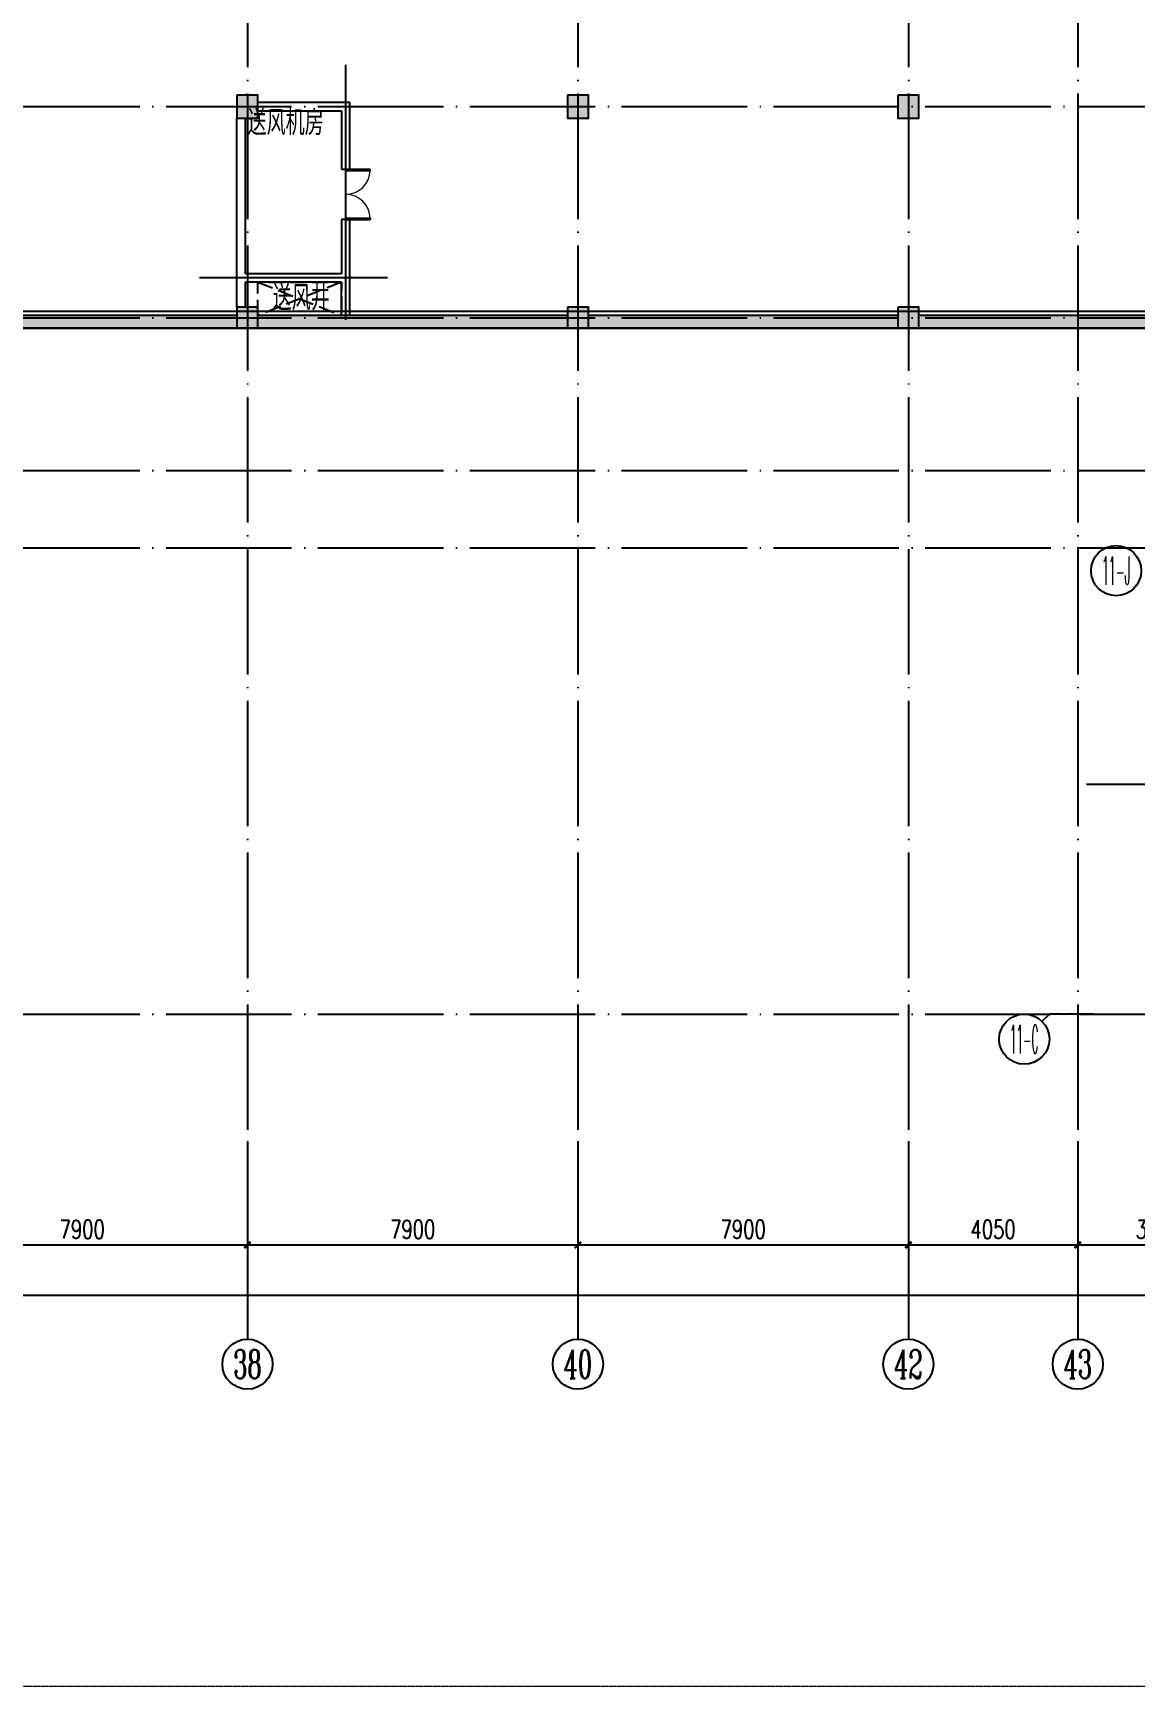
# Model space of a CAD drawing. Extents: x 290727 to 13733020, y 1731457 to 3643100.
# Drawn here: x 666288 to 692628, y 1739835 to 1779380 of the extents above; entities that cross this region are included whole.
import ezdxf
from ezdxf.enums import TextEntityAlignment as Align

# ---------------------------------------------------------------- set-up
doc = ezdxf.new("R2010")
doc.units = 0
doc.header["$LTSCALE"] = 10
for name, pattern in [('ACAD_ISO05W100', [33, 24, -3, 0, -3, 0, -3]), ('DASH', [0.35, 0.25, -0.1]), ('DOTE', [2.42, 2, -0.2, 0.02, -0.2])]:
    doc.linetypes.add(name, pattern=pattern)
doc.layers.get('0').update_dxf_attribs({"linetype": 'CONTINUOUS'})
for name, color, linetype in [('AXIS', 3, 'CONTINUOUS'), ('AXIS_TEXT', 7, 'CONTINUOUS'), ('COLUMN', 9, 'CONTINUOUS'), ('DOTE', 8, 'DOTE'), ('PUB_HATCH', 8, 'CONTINUOUS'), ('WALL', 255, 'CONTINUOUS'), ('WINDOW', 4, 'CONTINUOUS'), ('作业图', 4, 'CONTINUOUS'), ('文字', 4, 'CONTINUOUS'), ('防火分区示意线', 4, 'CONTINUOUS'), ('防火分区线', 7, 'CONTINUOUS'), ('风井', 211, 'CONTINUOUS')]:
    doc.layers.add(name, color=color, linetype=linetype)
doc.layers.add('DIM_MODI', color=6, linetype='CONTINUOUS', plot=False)
doc.layers.add('用地红线', color=1, linetype='CONTINUOUS', lineweight=13)
doc.layers.get('0').off()
doc.styles.add('_TCH_AXIS', font='COMPLEX', dxfattribs={"bigfont": 'GBCBIG'})
doc.styles.add('_TCH_DIM_T3', font='SIMPLEX', dxfattribs={"width": 0.705882, "bigfont": 'GBCBIG'})
doc.styles.add('COMPLEX', font='COMPLEX')
doc.styles.add('HNSJY', font='HNSJY-07', dxfattribs={"width": 0.8, "bigfont": 'HNSJY-HZ'})
doc.dimstyles.new('_TCH_ARCH&&150', dxfattribs={"dimtxt": 446.25, "dimasz": 150, "dimexe": 375, "dimexo": 450, "dimgap": 150, "dimtad": 1, "dimdec": 0, "dimzin": 0, "dimdsep": 46, "dimtxsty": '_TCH_DIM_T3', "dimblk": 'ARCHTICK', "dimcen": 0.09, "dimclrt": 7, "dimazin": 2, "dimtfac": 1, "dimtdec": 0, "dimtix": 1, "dimtmove": 2, "dimatfit": 3, "dimfxl": 1, "dimtolj": 1, "dimtzin": 0, "dimarcsym": 0})

# ---------------------------------------------------------------- blocks, each defined once
blk = doc.blocks.new('_AXISO')
blk.add_circle((0, 0), 0.5)
at = {"layer": 'AXIS_TEXT', "style": 'COMPLEX', "width": 1.041667}
blk.add_attdef('A', text='', height=0.56, dxfattribs=at).set_placement((-0.25, -0.28), (0.25, -0.28), align=Align.FIT)
blk = doc.blocks.new('_ArchTick')
at = {"color": 0, "linetype": 'ByBlock', "const_width": 0.4}
blk.add_lwpolyline([(-0.5, -0.5), (0.5, 0.5)], dxfattribs=at)
blk = doc.blocks.new('*D99')
at = {"layer": 'AXIS', "color": 0, "linetype": 'Continuous', "lineweight": -2, "transparency": 16777216}
for p, q in [((16384, 11750), (16384, 8146)), ((235384, 11750), (235384, 8146)), ((16384, 8521), (235384, 8521))]:
    blk.add_line(p, q, dxfattribs=at)
at = {"layer": 'AXIS', "color": 0, "linetype": 'Continuous', "lineweight": -2, "transparency": 16777216, "xscale": 150, "yscale": 150, "zscale": 150, "rotation": 180}
blk.add_blockref('_ArchTick', (16384, 8521), dxfattribs=at)
at = {"layer": 'AXIS', "color": 0, "linetype": 'Continuous', "lineweight": -2, "transparency": 16777216, "xscale": 150, "yscale": 150, "zscale": 150}
blk.add_blockref('_ArchTick', (235384, 8521), dxfattribs=at)
at = {"layer": 'AXIS', "color": 7, "linetype": 'Continuous', "transparency": 16777216, "insert": (125884, 8895), "char_height": 446.2, "attachment_point": 5, "style": '_TCH_DIM_T3'}
blk.add_mtext('\\A1;219000', dxfattribs=at)
blk = doc.blocks.new('*D122')
at = {"layer": 'AXIS', "color": 0, "linetype": 'Continuous', "lineweight": -2, "transparency": 16777216}
for p, q in [((178584, 11750), (178584, 9346)), ((186484, 11750), (186484, 9346)), ((178584, 9721), (186484, 9721))]:
    blk.add_line(p, q, dxfattribs=at)
at = {"layer": 'AXIS', "color": 0, "linetype": 'Continuous', "lineweight": -2, "transparency": 16777216, "xscale": 150, "yscale": 150, "zscale": 150, "rotation": 180}
blk.add_blockref('_ArchTick', (178584, 9721), dxfattribs=at)
at = {"layer": 'AXIS', "color": 0, "linetype": 'Continuous', "lineweight": -2, "transparency": 16777216, "xscale": 150, "yscale": 150, "zscale": 150}
blk.add_blockref('_ArchTick', (186484, 9721), dxfattribs=at)
at = {"layer": 'AXIS', "color": 7, "linetype": 'Continuous', "transparency": 16777216, "insert": (182534, 10095), "char_height": 446.2, "attachment_point": 5, "style": '_TCH_DIM_T3'}
blk.add_mtext('\\A1;7900', dxfattribs=at)
blk = doc.blocks.new('*D123')
at = {"layer": 'AXIS', "color": 0, "linetype": 'Continuous', "lineweight": -2, "transparency": 16777216}
for p, q in [((186484, 11750), (186484, 9346)), ((194384, 11750), (194384, 9346)), ((186484, 9721), (194384, 9721))]:
    blk.add_line(p, q, dxfattribs=at)
at = {"layer": 'AXIS', "color": 0, "linetype": 'Continuous', "lineweight": -2, "transparency": 16777216, "xscale": 150, "yscale": 150, "zscale": 150, "rotation": 180}
blk.add_blockref('_ArchTick', (186484, 9721), dxfattribs=at)
at = {"layer": 'AXIS', "color": 0, "linetype": 'Continuous', "lineweight": -2, "transparency": 16777216, "xscale": 150, "yscale": 150, "zscale": 150}
blk.add_blockref('_ArchTick', (194384, 9721), dxfattribs=at)
at = {"layer": 'AXIS', "color": 7, "linetype": 'Continuous', "transparency": 16777216, "insert": (190434, 10095), "char_height": 446.2, "attachment_point": 5, "style": '_TCH_DIM_T3'}
blk.add_mtext('\\A1;7900', dxfattribs=at)
blk = doc.blocks.new('*D124')
at = {"layer": 'AXIS', "color": 0, "linetype": 'Continuous', "lineweight": -2, "transparency": 16777216}
for p, q in [((194384, 11750), (194384, 9346)), ((202284, 11750), (202284, 9346)), ((194384, 9721), (202284, 9721))]:
    blk.add_line(p, q, dxfattribs=at)
at = {"layer": 'AXIS', "color": 0, "linetype": 'Continuous', "lineweight": -2, "transparency": 16777216, "xscale": 150, "yscale": 150, "zscale": 150, "rotation": 180}
blk.add_blockref('_ArchTick', (194384, 9721), dxfattribs=at)
at = {"layer": 'AXIS', "color": 0, "linetype": 'Continuous', "lineweight": -2, "transparency": 16777216, "xscale": 150, "yscale": 150, "zscale": 150}
blk.add_blockref('_ArchTick', (202284, 9721), dxfattribs=at)
at = {"layer": 'AXIS', "color": 7, "linetype": 'Continuous', "transparency": 16777216, "insert": (198334, 10095), "char_height": 446.2, "attachment_point": 5, "style": '_TCH_DIM_T3'}
blk.add_mtext('\\A1;7900', dxfattribs=at)
blk = doc.blocks.new('*D125')
at = {"layer": 'AXIS', "color": 0, "linetype": 'Continuous', "lineweight": -2, "transparency": 16777216}
for p, q in [((202284, 11750), (202284, 9346)), ((206334, 11750), (206334, 9346)), ((202284, 9721), (206334, 9721))]:
    blk.add_line(p, q, dxfattribs=at)
at = {"layer": 'AXIS', "color": 0, "linetype": 'Continuous', "lineweight": -2, "transparency": 16777216, "xscale": 150, "yscale": 150, "zscale": 150, "rotation": 180}
blk.add_blockref('_ArchTick', (202284, 9721), dxfattribs=at)
at = {"layer": 'AXIS', "color": 0, "linetype": 'Continuous', "lineweight": -2, "transparency": 16777216, "xscale": 150, "yscale": 150, "zscale": 150}
blk.add_blockref('_ArchTick', (206334, 9721), dxfattribs=at)
at = {"layer": 'AXIS', "color": 7, "linetype": 'Continuous', "transparency": 16777216, "insert": (204309, 10095), "char_height": 446.2, "attachment_point": 5, "style": '_TCH_DIM_T3'}
blk.add_mtext('\\A1;4050', dxfattribs=at)
blk = doc.blocks.new('*D126')
at = {"layer": 'AXIS', "color": 0, "linetype": 'Continuous', "lineweight": -2, "transparency": 16777216}
for p, q in [((206334, 11750), (206334, 9346)), ((210184, 11750), (210184, 9346)), ((206334, 9721), (210184, 9721))]:
    blk.add_line(p, q, dxfattribs=at)
at = {"layer": 'AXIS', "color": 0, "linetype": 'Continuous', "lineweight": -2, "transparency": 16777216, "xscale": 150, "yscale": 150, "zscale": 150, "rotation": 180}
blk.add_blockref('_ArchTick', (206334, 9721), dxfattribs=at)
at = {"layer": 'AXIS', "color": 0, "linetype": 'Continuous', "lineweight": -2, "transparency": 16777216, "xscale": 150, "yscale": 150, "zscale": 150}
blk.add_blockref('_ArchTick', (210184, 9721), dxfattribs=at)
at = {"layer": 'AXIS', "color": 7, "linetype": 'Continuous', "transparency": 16777216, "insert": (208259, 10095), "char_height": 446.2, "attachment_point": 5, "style": '_TCH_DIM_T3'}
blk.add_mtext('\\A1;3850', dxfattribs=at)
blk = doc.blocks.new('A$C26CF02E8')
at = {"layer": '用地红线', "color": 1, "linetype": 'ACAD_ISO05W100', "ltscale": 0.1}
blk.add_lwpolyline([(15026, 140864), (243102, 140866), (258103, 125865), (258104, 39), (205527, 36), (8170, 25), (26, 25), (26, 10201), (25, 125862)], close=True, dxfattribs=at)
at = {"layer": '风井', "linetype": 'DASH', "ltscale": 150}
for p, q in [((183115, 33615), (181115, 32815)), ((181115, 33615), (183115, 32815))]:
    blk.add_line(p, q, dxfattribs=at)
at = {"layer": '风井', "linetype": 'DASH', "ltscale": 150, "flags": 128}
blk.add_lwpolyline([(181115, 32815), (181115, 33615), (183115, 33615), (183115, 32815)], close=True, dxfattribs=at)
blk = doc.blocks.new('_FZH')
blk.add_lwpolyline([(-0.5, -0.5), (0.5, -0.5), (0.5, 0.5), (-0.5, 0.5)], close=True)
at = {"layer": 'PUB_HATCH'}
blk.add_solid([(-0.5, -0.5), (0.5, -0.5), (-0.5, 0.5), (0.5, 0.5)], dxfattribs=at)
blk = doc.blocks.new('$DorLib2D$00000002')
for p, q in [((-0.5, 0), (-0.5, 0.4875)), ((-0.475, 0.4875), (-0.5, 0.4875)), ((-0.475, 0), (-0.475, 0.4875)), ((0.475, 0), (0.475, 0.4875)), ((0.475, 0.4875), (0.5, 0.4875)), ((0.5, 0), (0.5, 0.4875)), ((-0.5, 0), (-0.475, 0)), ((0.5, 0), (0.475, 0))]:
    blk.add_line(p, q)
at = {"lineweight": 13}
for centre, start, end in [((-0.4875, 0), 0, 88.53072), ((0.4875, 0), 91.46928, 180)]:
    blk.add_arc(centre, 0.4875, start, end, dxfattribs=at)
blk = doc.blocks.new('A$C55C93FC2')
at = {"layer": 'AXIS', "linetype": 'Continuous'}
for p, q in [((186484.1, 12200), (186484.1, 7471.4)), ((194384.1, 12200), (194384.1, 7471.4)), ((202284.1, 12200), (202284.1, 7471.4)), ((206334.1, 12200), (206334.1, 7471.4))]:
    blk.add_line(p, q, dxfattribs=at)
at = {"layer": 'DOTE', "linetype": 'DOTE', "ltscale": 150}
for p, q in [((186484.1, 48142.4), (186484.1, 12200)), ((194384.1, 48142.4), (194384.1, 12200)), ((202284.1, 48142.4), (202284.1, 12200)), ((206334.1, 48142.4), (206334.1, 12200)), ((10299.5, 36942.4), (252290.8, 36942.4)), ((10299.5, 31892.4), (252290.8, 31892.4)), ((10299.5, 28242.4), (252290.8, 28242.4)), ((10299.5, 26392.4), (252290.8, 26392.4)), ((10299.5, 15242.4), (252290.8, 15242.4))]:
    blk.add_line(p, q, dxfattribs=at)
at = {"layer": 'AXIS', "linetype": 'Continuous'}
ref = blk.add_blockref('_AXISO', (186484.1, 6871.4), dxfattribs=dict(at, xscale=1200, yscale=1200, zscale=1200))
ref.add_attrib('A', '38', dxfattribs={"layer": 'AXIS_TEXT', "linetype": 'Continuous', "height": 678.82, "style": '_TCH_AXIS', "width": 0.636364}).set_placement((186144.7, 6532), (186823.5, 6532), align=Align.FIT)
ref = blk.add_blockref('_AXISO', (194384.1, 6871.4), dxfattribs=dict(at, xscale=1200, yscale=1200, zscale=1200))
ref.add_attrib('A', '40', dxfattribs={"layer": 'AXIS_TEXT', "linetype": 'Continuous', "height": 678.82, "style": '_TCH_AXIS', "width": 0.6}).set_placement((194044.7, 6532), (194723.5, 6532), align=Align.FIT)
ref = blk.add_blockref('_AXISO', (202284.1, 6871.4), dxfattribs=dict(at, xscale=1200, yscale=1200, zscale=1200))
ref.add_attrib('A', '42', dxfattribs={"layer": 'AXIS_TEXT', "linetype": 'Continuous', "height": 678.82, "style": '_TCH_AXIS', "width": 0.6}).set_placement((201944.7, 6532), (202623.5, 6532), align=Align.FIT)
ref = blk.add_blockref('_AXISO', (206334.1, 6871.4), dxfattribs=dict(at, xscale=1200, yscale=1200, zscale=1200))
ref.add_attrib('A', '43', dxfattribs={"layer": 'AXIS_TEXT', "linetype": 'Continuous', "height": 678.82, "style": '_TCH_AXIS', "width": 0.6}).set_placement((205994.7, 6532), (206673.5, 6532), align=Align.FIT)
for p1, p2, distance, picture, middle in [((16384.1, 12200), (235384.4, 12200), -3678.6, '*D99', (125884.3, 8894.5)), ((178584.1, 12200), (186484.1, 12200), -2478.6, '*D122', (182534.1, 10094.5)), ((186484.1, 12200), (194384.1, 12200), -2478.6, '*D123', (190434.1, 10094.5)), ((194384.1, 12200), (202284.1, 12200), -2478.6, '*D124', (198334.1, 10094.5)), ((202284.1, 12200), (206334.1, 12200), -2478.6, '*D125', (204309.1, 10094.5)), ((206334.1, 12200), (210184.1, 12200), -2478.6, '*D126', (208259.1, 10094.5))]:
    dim = blk.add_aligned_dim(p1=p1, p2=p2, distance=distance, dimstyle='_TCH_ARCH&&150', dxfattribs=at)
    dim.commit()
    dim.dimension.update_dxf_attribs({"geometry": picture, "text_midpoint": middle})
blk = doc.blocks.new('车库建筑作业图')
at = {"layer": 'PUB_HATCH', "linetype": 'Continuous'}
for points in [[(663762, 2158380), (663762, 2158080), (671162, 2158080), (671162, 2158380)], [(671662, 2158380), (671662, 2158080), (673762, 2158080), (673762, 2158380)], [(679062, 2158080), (679062, 2158380), (673762, 2158380), (673762, 2158080)], [(679562, 2158380), (679562, 2158080), (686962, 2158080), (686962, 2158380)], [(687462, 2158380), (687462, 2158080), (694912, 2158080), (694912, 2158380)]]:
    blk.add_hatch(color=256, dxfattribs=at).paths.add_polyline_path(points)
at = {"layer": 'AXIS'}
for p in [(690406, 2141504), (691647, 2141680)]:
    blk.add_line(p, (690582, 2141680), dxfattribs=at)
at = {"layer": 'DIM_MODI', "linetype": 'Continuous'}
blk.add_line((695162, 2158080), (648012, 2158080), dxfattribs=at)
at = {"layer": 'DOTE', "linetype": 'Continuous', "ltscale": 150}
for p, q in [((673762, 2158280), (673762, 2164380)), ((674762, 2159280), (670262, 2159280)), ((691473, 2147180), (699163, 2147180))]:
    blk.add_line(p, q, dxfattribs=at)
at = {"layer": 'DOTE', "ltscale": 150}
blk.add_line((691647, 2141680), (738999, 2141680), dxfattribs=at)
at = {"layer": 'WALL', "linetype": 'Continuous'}
for p, q in [((671662, 2163480), (673862, 2163480)), ((671662, 2163280), (673662, 2163280)), ((673662, 2163280), (673662, 2161880)), ((673862, 2161880), (673862, 2163480)), ((671162, 2159280), (671162, 2163105)), ((671362, 2159380), (671362, 2163105)), ((673662, 2161880), (673862, 2161880)), ((673862, 2160680), (673662, 2160680)), ((673662, 2160680), (673662, 2159380)), ((673862, 2159280), (673862, 2160680)), ((671162, 2158580), (671162, 2159280)), ((673662, 2159380), (671362, 2159380)), ((673662, 2159180), (671362, 2159180)), ((671362, 2158580), (671362, 2159180)), ((673662, 2158380), (673662, 2159180)), ((673862, 2158380), (673862, 2159280)), ((671162, 2158380), (663762, 2158380)), ((673762, 2158380), (671662, 2158380)), ((679062, 2158380), (673762, 2158380)), ((686962, 2158380), (679562, 2158380)), ((694912, 2158380), (687462, 2158380)), ((671162, 2158080), (663762, 2158080)), ((673762, 2158080), (671662, 2158080)), ((679062, 2158080), (673762, 2158080)), ((686962, 2158080), (679562, 2158080)), ((694912, 2158080), (687462, 2158080))]:
    blk.add_line(p, q, dxfattribs=at)
at = {"layer": '用地红线', "color": 1, "linetype": 'ACAD_ISO05W100', "ltscale": 0.1}
blk.add_lwpolyline([(505574, 2266429), (733650, 2266431), (748651, 2251430), (748652, 2125604), (696075, 2125601), (498718, 2125590), (490574, 2125590), (490574, 2135766), (490573, 2251427)], close=True, dxfattribs=at)
at = {"layer": '防火分区示意线', "color": 3, "linetype": 'DASH', "ltscale": 300, "const_width": 50}
blk.add_lwpolyline([(633969, 2152680), (638469, 2152680), (638469, 2155080), (644069, 2155080), (644069, 2152780), (647619, 2152780), (647619, 2158480), (695169, 2158480)], dxfattribs=at)
at = {"layer": '防火分区线', "linetype": 'Continuous', "flags": 128}
blk.add_lwpolyline([(633962, 2152280), (638862, 2152280), (638862, 2154680), (643662, 2154680), (643662, 2152380), (648012, 2152380), (648012, 2158080), (695162, 2158080)], dxfattribs=at)
at = {"layer": 'AXIS'}
ref = blk.add_blockref('_AXISO', (692179, 2152280), dxfattribs=dict(at, xscale=1200, yscale=1200, zscale=1200))
ref.add_attrib('A', '11-J', dxfattribs={"layer": 'AXIS_TEXT', "height": 678.8, "style": '_TCH_AXIS', "width": 0.313433}).set_placement((691839, 2151940), (692518, 2151940), align=Align.FIT)
ref = blk.add_blockref('_AXISO', (689982, 2141080), dxfattribs=dict(at, xscale=1200, yscale=1200, zscale=1200))
ref.add_attrib('A', '11-C', dxfattribs={"layer": 'AXIS_TEXT', "height": 678.8, "style": '_TCH_AXIS', "width": 0.295775}).set_placement((689642, 2140740), (690321, 2140740), align=Align.FIT)
at = {"layer": 'COLUMN', "linetype": 'Continuous', "yscale": 500, "zscale": 500, "rotation": 270}
for p, xscale in [((671412, 2163380), 550), ((679312, 2163380), 550), ((687212, 2163380), 550), ((671412, 2158330), 500), ((679312, 2158330), 500), ((687212, 2158330), 500)]:
    blk.add_blockref('_FZH', p, dxfattribs=dict(at, xscale=xscale))
at = {"layer": 'WINDOW', "linetype": 'Continuous', "xscale": 1200, "yscale": 1200, "zscale": -1200, "rotation": 270}
blk.add_blockref('$DorLib2D$00000002', (673762, 2161280), dxfattribs=at)
at = {"layer": '文字', "linetype": 'Continuous'}
for name, p in [('A$C26CF02E8', (490548, 2125565)), ('A$C55C93FC2', (484928, 2126437))]:
    blk.add_blockref(name, p, dxfattribs=at)
at = {"layer": '文字', "linetype": 'Continuous', "style": 'HNSJY', "width": 0.8}
for s, p in [('送风机房', (671412, 2162694)), ('送风井', (672013, 2158506))]:
    blk.add_text(s, height=600, dxfattribs=at).set_placement(p)

msp = doc.modelspace()

# ---------------------------------------------------------------- block references
at = {"layer": '作业图', "linetype": 'Continuous'}
msp.add_blockref('车库建筑作业图', (0, -385756), dxfattribs=at)

doc.saveas('drawing.dxf')
